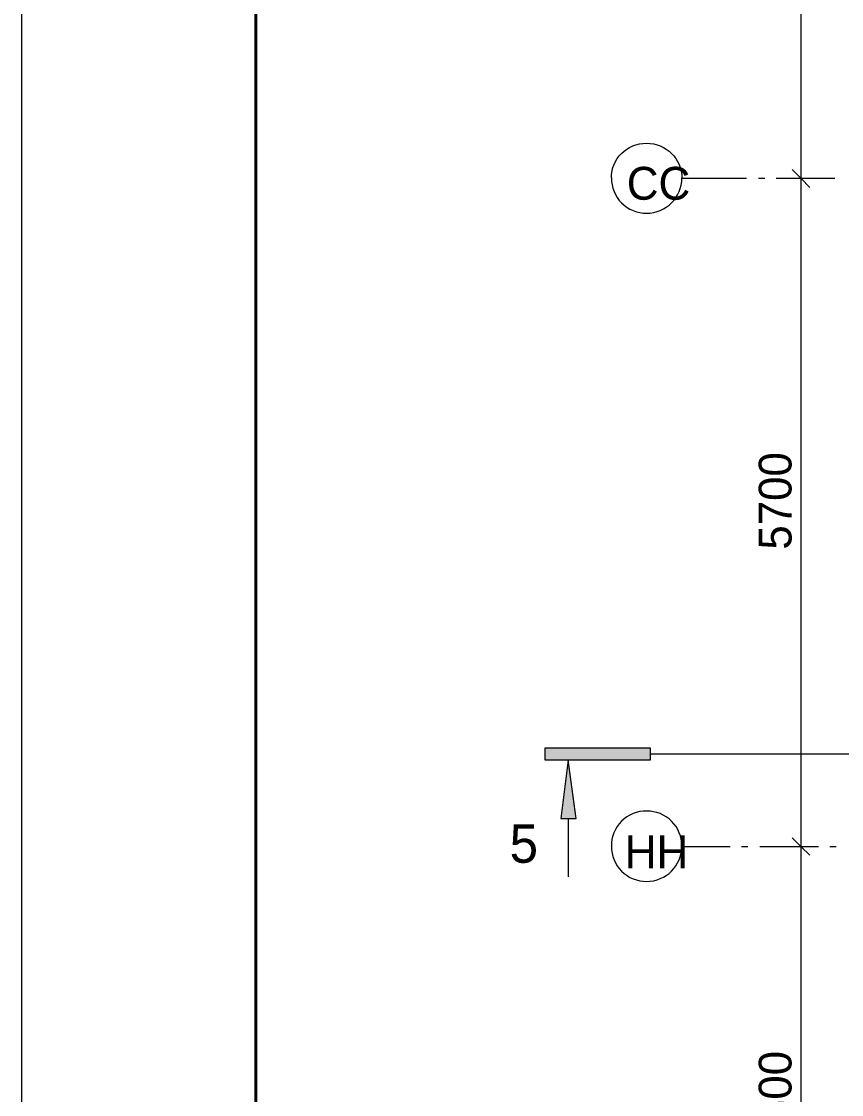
# Model space of a CAD drawing. Header units: millimetres. Extents: x -401725 to 250493, y 305116 to 802890.
# Drawn here: x -375136.785 to -375134.032, y 508979.9 to 508983.505 of the extents above; entities that cross this region are included whole.
import ezdxf

# ---------------------------------------------------------------- set-up
doc = ezdxf.new("R2010")
doc.units = ezdxf.units.MM
doc.layers.add('PDF _Геометрия', color=7, linetype='Continuous', true_color=0x1d1d1d)
doc.layers.add('PDF _Сплошная заливка', color=7, linetype='Continuous', true_color=0xffffff)
doc.layers.add('PDF _Текст', color=7, linetype='Continuous')

msp = doc.modelspace()

# ---------------------------------------------------------------- hatches: boundary and pattern name
at = {"layer": 'PDF _Сплошная заливка', "transparency": 33554559}
msp.add_hatch(color=7, dxfattribs=at).paths.add_polyline_path([(-375134.9231367643, 508980.8408743935), (-375134.9248033632, 508980.8408743935), (-375134.9248033632, 508980.8525405854), (-375134.926469962, 508980.8525405854), (-375134.926469962, 508980.8658733763), (-375134.9281365608, 508980.8658733763), (-375134.9281365608, 508980.8775395682), (-375134.9298031597, 508980.8775395682), (-375134.9298031597, 508980.8892057601), (-375134.9314697586, 508980.8892057601), (-375134.9314697586, 508980.902538551), (-375134.9331363574, 508980.902538551), (-375134.9331363574, 508980.9142047429), (-375134.9348029562, 508980.9142047429), (-375134.9348029562, 508980.9258709349), (-375134.9364695551, 508980.9258709349), (-375134.9364695551, 508980.9392037257), (-375134.938136154, 508980.9392037257), (-375134.938136154, 508980.9508699176), (-375134.9398027528, 508980.9508699176), (-375134.9398027528, 508980.9642027084), (-375134.9414693516, 508980.9642027084), (-375134.9414693516, 508980.9758689004), (-375134.9431359505, 508980.9758689004), (-375134.9431359505, 508980.9875350923), (-375134.9448025494, 508980.9875350923), (-375134.9448025494, 508981.0008678831), (-375134.9464691482, 508981.0008678831), (-375134.9464691482, 508981.0125340751), (-375134.9481357471, 508981.0125340751), (-375134.9481357471, 508981.024200267), (-375134.9498023459, 508981.024200267), (-375134.9514689448, 508981.0125340751), (-375134.9614685379, 508980.9325373303), (-375134.9631351367, 508980.9208711383), (-375134.9731347298, 508980.8408743935), (-375134.9748013287, 508980.8292082016), (-375134.9231367643, 508980.8275416027)])

# ---------------------------------------------------------------- linework, layer by layer
at = {"layer": 'PDF _Геометрия', "color": 7, "lineweight": 18}
for points in [[(-375089.9816321799, 508991.2421178153), (-375136.7847276796, 508991.2421178153), (-375136.7847276796, 508958.1322002806)], [(-375134.198059877, 508983.0071163572), (-375134.1680610977, 508982.9771175779), (-375134.1380623184, 508982.9471187986)], [(-375134.198059877, 508980.7621170015), (-375134.1680610977, 508980.7321182222), (-375134.1380623184, 508980.7037860418)]]:
    msp.add_lwpolyline(points, dxfattribs=at)
at = {"layer": 'PDF _Геометрия', "color": 7, "lineweight": 40}
msp.add_lwpolyline([(-375135.9980631407, 508958.3288860716), (-375135.9980631407, 508991.0459332313)], dxfattribs=at)
at = {"layer": 'PDF _Геометрия', "color": 7, "lineweight": 9}
for points in [[(-375134.1213963299, 508982.9771175779), (-375134.1680610977, 508982.9771175779), (-375134.1680610977, 508984.2770646808)], [(-375134.3513943886, 508982.9771175779), (-375134.5680522391, 508982.9771175779)], [(-375134.2897276881, 508982.9771175779), (-375134.3113934731, 508982.9771175779)], [(-375134.0547277135, 508982.9771175779), (-375134.2513863777, 508982.9771175779)], [(-375134.1680610977, 508982.9771175779), (-375134.2097260689, 508982.9771175779)], [(-375134.1213963299, 508980.7321182222), (-375134.1680610977, 508980.7321182222), (-375134.1680610977, 508982.9770268729)], [(-375134.9497277474, 508980.8271177475), (-375134.9497277474, 508980.6304590832)], [(-375134.40639427, 508980.7321182222), (-375134.5680543584, 508980.7321182222)], [(-375134.3463943801, 508980.7321182222), (-375134.3680601652, 508980.7321182222)], [(-375134.1097275948, 508980.7321182222), (-375134.3063862591, 508980.7321182222)], [(-375134.1680610977, 508980.7321182222), (-375134.2097260689, 508980.7321182222)], [(-375134.1213963299, 508978.9604507417), (-375134.1680610977, 508978.9604507417), (-375134.1680610977, 508980.7320453191)], [(-375134.049727705, 508980.7321182222), (-375134.0713934901, 508980.7321182222)]]:
    msp.add_lwpolyline(points, dxfattribs=at)
msp.add_lwpolyline([(-375134.8047179648, 508982.9787841768, 0.4172634351384382), (-375134.6863894464, 508982.8604556584, 0.4119718309925604), (-375134.5680609281, 508982.9787841768)], format="xyb", dxfattribs=at)
for points in [[(-375134.6730611061, 508981.0637849567), (-375135.0280466612, 508981.0637849567), (-375135.0280466612, 508981.0237865843), (-375134.6730611061, 508981.0237865843)], [(-375134.9230611061, 508980.8271177475), (-375134.9497266877, 508981.0237764118), (-375134.9747256705, 508980.8271177475)]]:
    msp.add_lwpolyline(points, close=True, dxfattribs=at)
at = {"layer": 'PDF _Геометрия', "color": 8, "lineweight": 9, "true_color": 0x808080}
msp.add_lwpolyline([(-375134.6730608942, 508981.0437933999), (-375091.6388703571, 508981.0437933999)], dxfattribs=at)
at = {"layer": 'PDF _Геометрия', "color": 7, "lineweight": 9}
msp.add_lwpolyline([(-375134.6863894464, 508980.8521133394, 0.4225352112568321), (-375134.8047179648, 508980.733784821, 0.4172634351384382), (-375134.6863894464, 508980.6154563027, 0.4119718309925604), (-375134.5680609281, 508980.7337848211, 0.4172634351384383)], format="xyb", close=True, dxfattribs=at)
for points in [[(-375134.8047179648, 508982.9787841768), (-375134.8047179648, 508983.0437815319), (-375134.7530534004, 508983.0954460963), (-375134.6863894465, 508983.0954460963)], [(-375134.6863894465, 508983.0954460963), (-375134.6213920913, 508983.0954460963), (-375134.5680609281, 508983.0437815319), (-375134.5680609281, 508982.9787841768)]]:
    msp.add_open_spline(points, degree=3, dxfattribs=at)
at = {"layer": 'PDF _Сплошная заливка', "color": 7, "lineweight": 5, "transparency": 33554559}
msp.add_solid([(-375135.0281324919, 508981.0641986394), (-375135.0281324919, 508981.024200267), (-375134.6731469368, 508981.0641986394), (-375134.6731469368, 508981.024200267)], dxfattribs=at)

# ---------------------------------------------------------------- texts
at = {"layer": 'PDF _Текст', "attachment_point": 4, "style": ''}
for s, insert, char_height in [('СС', (-375134.7530623014, 508982.9600862262), 0.1103358192162381), ('5', (-375135.146394253, 508980.741726173), 0.1287979647103283), ('НН', (-375134.7597291206, 508980.7150877182), 0.1103358192162381)]:
    msp.add_mtext(s, dxfattribs=dict(at, insert=insert, char_height=char_height))
at = {"layer": 'PDF _Текст', "char_height": 0.1100871794753604, "attachment_point": 4, "rotation": 90, "style": ''}
for s, insert in [('5700', (-375134.254249626, 508981.7302244369)), ('4500', (-375134.254249626, 508979.7186455592))]:
    msp.add_mtext(s, dxfattribs=dict(at, insert=insert))

doc.saveas('drawing.dxf')
